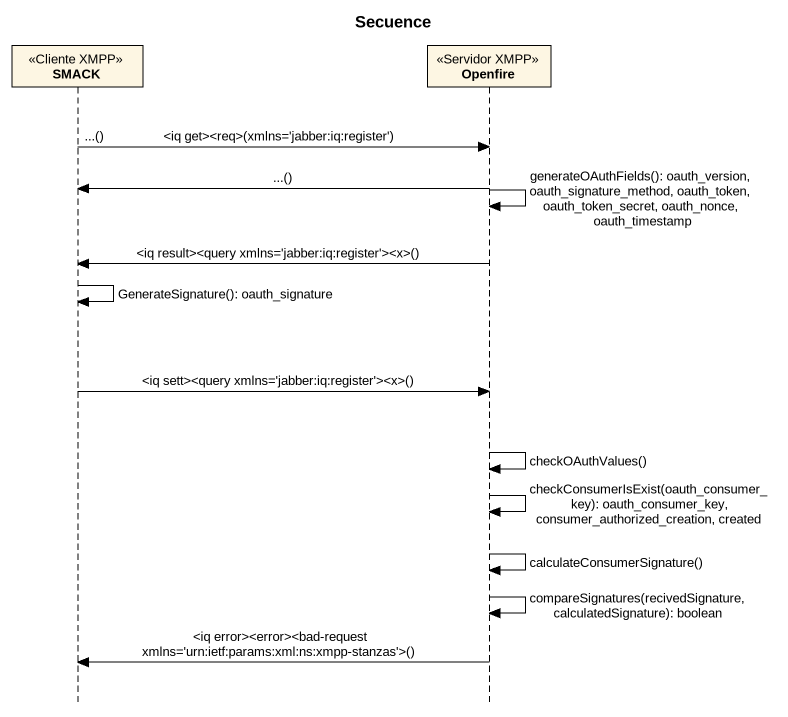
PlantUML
@startuml
title Secuence
hide footbox
participant SMACK <<Cliente XMPP>>
participant Openfire <<Servidor XMPP>>

SMACK -> Openfire : <iq get><req>(xmlns='jabber:iq:register')
SMACK -> Openfire : ...()
Openfire -> SMACK : ...()
Openfire -> Openfire : generateOAuthFields(): oauth_version, oauth_signature_method, oauth_token, oauth_token_secret, oauth_nonce, oauth_timestamp
Openfire -> SMACK : <iq result><query xmlns='jabber:iq:register'><x>()
SMACK -> SMACK : GenerateSignature(): oauth_signature
SMACK -> Openfire : <iq sett><query xmlns='jabber:iq:register'><x>()
Openfire -> Openfire : checkOAuthValues()
Openfire -> Openfire : checkConsumerIsExist(oauth_consumer_key): oauth_consumer_key, consumer_authorized_creation, created
Openfire -> Openfire : calculateConsumerSignature()
Openfire -> Openfire : compareSignatures(recivedSignature, calculatedSignature): boolean
Openfire -> SMACK : <iq error><error><bad-request xmlns='urn:ietf:params:xml:ns:xmpp-stanzas'>()
@enduml
